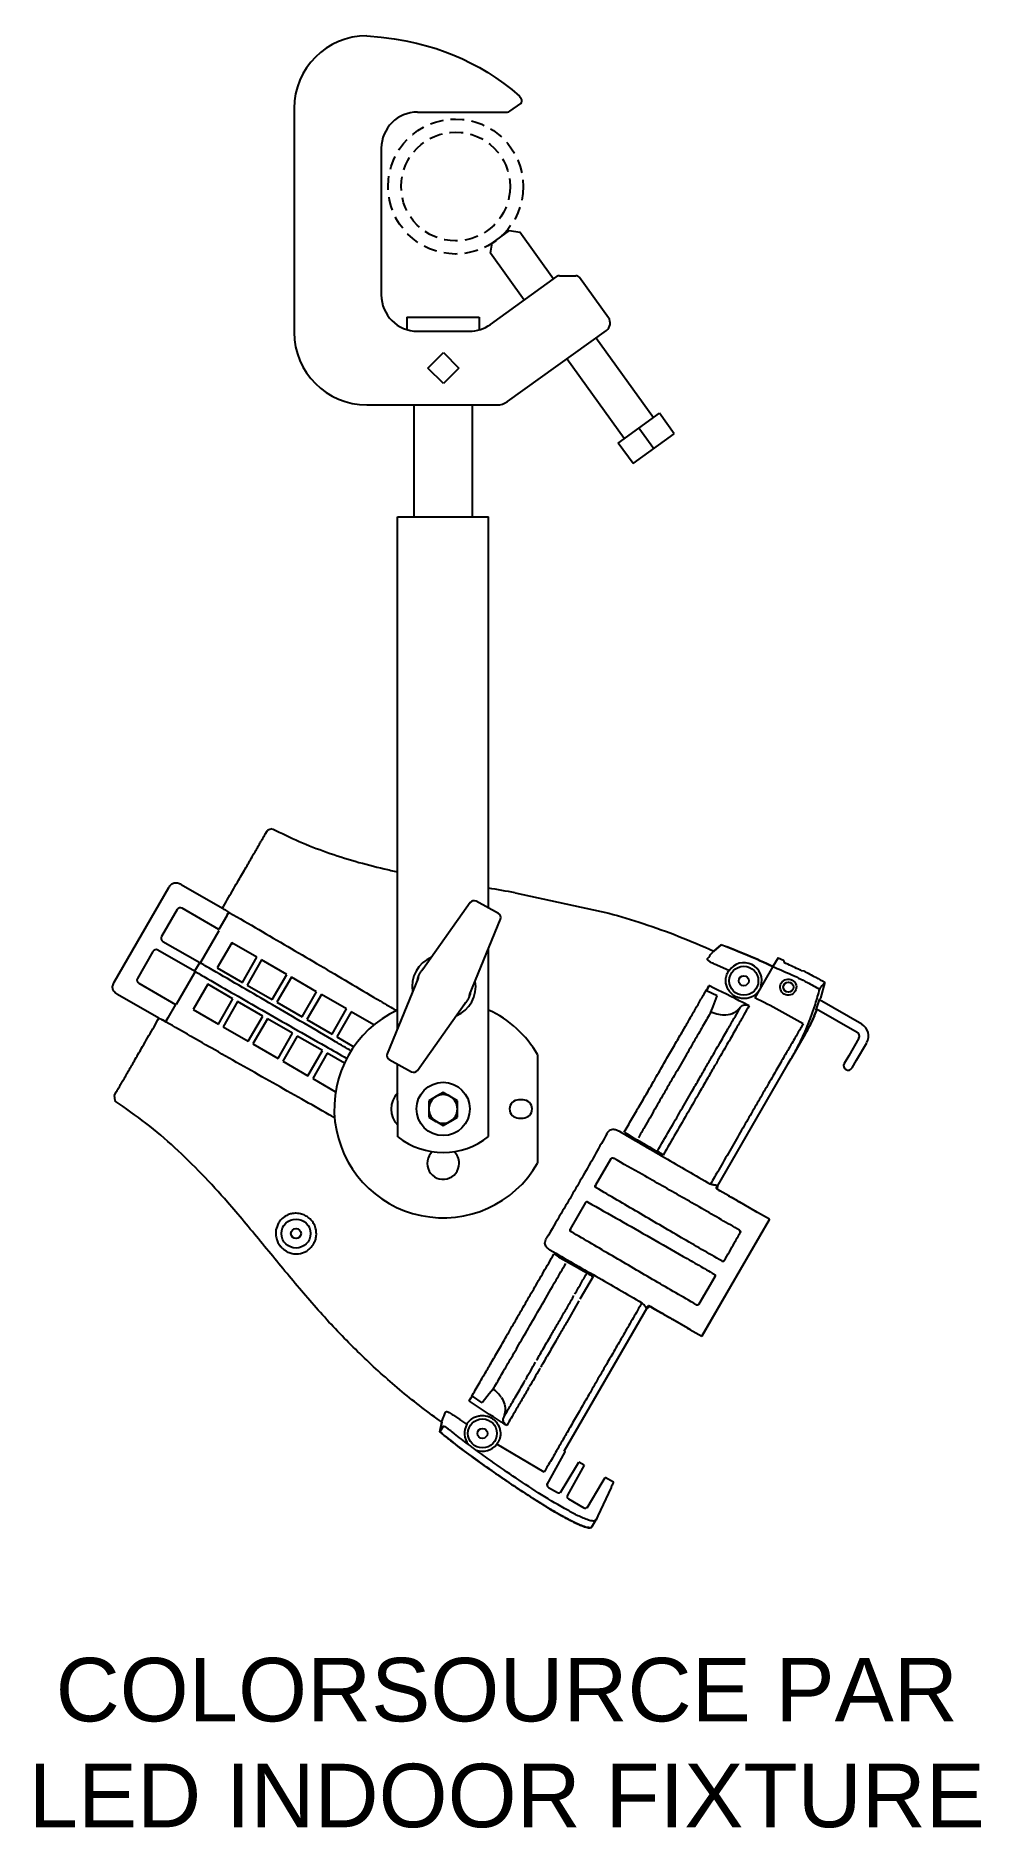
# Model space of a CAD drawing. Header units: inches. Extents: x 0.2 to 13.2, y 0.1 to 24.8.
import ezdxf

# ---------------------------------------------------------------- set-up
doc = ezdxf.new("R2010")
doc.units = ezdxf.units.IN
doc.header["$LTSCALE"] = 0.75
doc.header["$MEASUREMENT"] = 0
doc.linetypes.add('HIDDEN', pattern=[0.375, 0.25, -0.125])
doc.layers.get('0').update_dxf_attribs({"linetype": 'CONTINUOUS'})
doc.layers.add('TEXT', color=1, linetype='CONTINUOUS')
doc.styles.add('ARIAL', font='arial.ttf')

msp = doc.modelspace()

# ---------------------------------------------------------------- linework, layer by layer
for p, q in [((3.76, 23.776), (3.76, 20.691)), ((4.96, 23.226), (4.96, 21.206)), ((6.929, 21.136), (6.464, 21.781)), ((6.464, 20.8), (7.379, 21.46)), ((8.088, 20.892), (7.688, 21.446)), ((5.31, 20.899), (6.31, 20.899)), ((5.31, 20.899), (5.31, 20.729)), ((6.31, 20.899), (6.31, 20.729)), ((5.46, 20.706), (6.172, 20.706)), ((6.7, 19.738), (8.06, 20.718)), ((8.708, 19.515), (7.916, 20.614)), ((5.603, 20.198), (5.816, 20.411)), ((5.816, 20.411), (6.028, 20.198)), ((8.306, 19.226), (7.514, 20.324)), ((5.816, 19.986), (5.603, 20.198)), ((6.028, 20.198), (5.816, 19.986)), ((4.76, 19.691), (6.554, 19.691)), ((5.41, 19.691), (5.41, 18.15)), ((6.21, 19.691), (6.21, 18.15)), ((8.223, 19.166), (8.791, 19.575)), ((8.996, 19.291), (8.791, 19.575)), ((8.428, 18.882), (8.996, 19.291)), ((8.712, 19.086), (8.507, 19.37)), ((8.428, 18.882), (8.223, 19.166)), ((5.182, 11.096), (5.182, 18.15)), ((5.182, 18.15), (6.438, 18.15)), ((6.438, 12.759), (6.438, 18.15)), ((3.362, 13.778), (3.391, 13.829)), ((1.282, 11.739), (2.033, 13.04)), ((2.203, 13.085), (2.772, 12.757)), ((6.575, 12.684), (6.266, 12.854)), ((6.574, 12.684), (6.267, 12.853)), ((6.804, 12.97), (8.093, 12.689)), ((2.148, 12.738), (1.934, 12.367)), ((2.722, 12.464), (2.216, 12.756)), ((2.83, 12.65), (2.722, 12.464)), ((2.771, 12.755), (2.786, 12.78)), ((2.813, 12.728), (2.869, 12.695)), ((2.832, 12.649), (2.83, 12.65)), ((2.855, 12.693), (2.857, 12.692)), ((2.857, 12.692), (2.869, 12.695)), ((6.185, 12.834), (5.534, 11.914)), ((6.175, 11.562), (6.602, 12.605)), ((6.185, 12.834), (6.185, 12.834)), ((6.186, 12.836), (6.186, 12.835)), ((6.602, 12.605), (6.602, 12.605)), ((6.603, 12.606), (6.603, 12.607)), ((2.473, 12.012), (2.725, 12.449)), ((2.719, 12.447), (2.725, 12.449)), ((1.815, 12.161), (1.601, 11.79)), ((2.389, 11.887), (1.883, 12.179)), ((1.952, 12.299), (2.458, 12.007)), ((2.9, 12.281), (2.7, 11.935)), ((2.919, 12.263), (2.897, 12.276)), ((3.246, 12.081), (2.9, 12.281)), ((2.922, 12.268), (2.919, 12.263)), ((6.438, 9.613), (6.438, 12.205)), ((9.643, 12.253), (9.539, 12.166)), ((9.539, 12.166), (9.643, 12.253)), ((2.14, 11.435), (2.392, 11.872)), ((2.386, 11.87), (2.392, 11.872)), ((2.458, 12.007), (2.389, 11.887)), ((2.471, 12.018), (2.473, 12.012)), ((2.7, 11.935), (3.046, 11.735)), ((3.046, 11.735), (3.246, 12.081)), ((3.311, 12.044), (3.111, 11.697)), ((3.658, 11.844), (3.311, 12.044)), ((9.747, 11.897), (9.548, 11.987)), ((9.747, 11.897), (9.75, 11.895)), ((10.355, 11.952), (10.106, 11.522)), ((10.425, 12.073), (10.355, 11.952)), ((10.425, 12.073), (10.5, 12.04)), ((10.425, 12.073), (10.425, 12.073)), ((10.744, 11.9), (10.779, 11.892)), ((1.619, 11.722), (2.125, 11.43)), ((2.569, 11.708), (2.369, 11.361)), ((2.916, 11.508), (2.569, 11.708)), ((3.111, 11.697), (3.458, 11.497)), ((3.458, 11.497), (3.658, 11.844)), ((3.723, 11.806), (3.523, 11.46)), ((4.069, 11.606), (3.723, 11.806)), ((5.468, 11.795), (5.041, 10.752)), ((9.473, 11.689), (9.441, 11.62)), ((9.587, 11.55), (9.441, 11.62)), ((10.187, 11.679), (10.19, 11.678)), ((11.069, 11.737), (11.008, 11.516)), ((1.896, 11.24), (1.327, 11.569)), ((2.125, 11.43), (2.018, 11.244)), ((2.138, 11.441), (2.14, 11.435)), ((2.369, 11.361), (2.716, 11.161)), ((2.716, 11.161), (2.916, 11.508)), ((2.98, 11.47), (2.78, 11.124)), ((3.327, 11.27), (2.98, 11.47)), ((3.523, 11.46), (3.869, 11.26)), ((3.869, 11.26), (4.069, 11.606)), ((4.134, 11.569), (3.934, 11.222)), ((4.481, 11.369), (4.134, 11.569)), ((4.281, 11.022), (4.481, 11.369)), ((5.458, 10.522), (6.109, 11.443)), ((10.951, 11.358), (11.001, 11.506)), ((10.951, 11.358), (10.955, 11.373)), ((10.956, 11.372), (11.516, 11.049)), ((11.579, 11.157), (10.997, 11.493)), ((11.008, 11.516), (11.001, 11.506)), ((1.883, 11.217), (1.897, 11.242)), ((1.998, 11.187), (1.946, 11.217)), ((2.018, 11.244), (1.993, 11.201)), ((1.995, 11.199), (1.993, 11.201)), ((1.995, 11.199), (1.998, 11.187)), ((2.018, 11.244), (2.02, 11.243)), ((2.78, 11.124), (3.127, 10.924)), ((3.127, 10.924), (3.327, 11.27)), ((3.392, 11.233), (3.192, 10.886)), ((3.738, 11.033), (3.392, 11.233)), ((3.934, 11.222), (4.281, 11.022)), ((4.546, 11.331), (4.346, 10.985)), ((4.859, 11.15), (4.546, 11.331)), ((10.946, 11.338), (10.95, 11.336)), ((10.951, 11.358), (10.95, 11.336)), ((3.192, 10.886), (3.538, 10.686)), ((3.538, 10.686), (3.738, 11.033)), ((3.803, 10.995), (3.603, 10.649)), ((4.15, 10.795), (3.803, 10.995)), ((4.346, 10.985), (4.581, 10.849)), ((10.799, 11.021), (10.605, 10.686)), ((10.799, 11.021), (10.799, 11.021)), ((11.538, 10.967), (11.398, 10.724)), ((11.506, 10.662), (11.646, 10.904)), ((3.603, 10.649), (3.95, 10.449)), ((3.95, 10.449), (4.15, 10.795)), ((4.215, 10.758), (4.015, 10.411)), ((4.451, 10.622), (4.215, 10.758)), ((5.04, 10.75), (5.04, 10.75)), ((5.041, 10.752), (5.041, 10.752)), ((5.068, 10.673), (5.377, 10.503)), ((5.069, 10.672), (5.376, 10.504)), ((7.112, 10.739), (7.112, 9.243)), ((9.59, 8.928), (10.605, 10.686)), ((10.565, 10.617), (10.605, 10.686)), ((10.605, 10.686), (10.605, 10.686)), ((11.398, 10.724), (11.337, 10.618)), ((11.445, 10.556), (11.506, 10.662)), ((4.015, 10.411), (4.331, 10.229)), ((5.188, 9.608), (5.184, 10.609)), ((5.457, 10.521), (5.457, 10.521)), ((5.458, 10.522), (5.458, 10.523)), ((10.565, 10.617), (10.565, 10.617)), ((1.279, 10.171), (1.309, 10.223)), ((5.812, 10.218), (5.713, 10.161)), ((6.008, 10.105), (5.91, 10.161)), ((6.913, 10.116), (6.851, 10.116)), ((5.615, 9.877), (5.713, 9.82)), ((5.812, 9.764), (5.91, 9.82)), ((6.851, 9.866), (6.913, 9.866)), ((8.122, 9.303), (7.909, 8.939)), ((8.123, 9.3), (8.122, 9.303)), ((8.157, 9.313), (8.157, 9.309)), ((7.909, 8.939), (7.912, 8.94)), ((7.921, 8.905), (7.917, 8.904)), ((9.576, 8.896), (9.582, 8.937)), ((9.585, 8.891), (9.59, 8.925)), ((9.589, 8.889), (9.596, 8.933)), ((9.596, 8.933), (9.594, 8.934)), ((7.772, 8.701), (7.562, 8.333)), ((7.772, 8.697), (7.772, 8.701)), ((7.805, 8.71), (7.806, 8.707)), ((9.622, 8.866), (9.621, 8.865)), ((9.745, 8.794), (9.621, 8.865)), ((9.745, 8.793), (9.621, 8.865)), ((9.621, 8.865), (9.621, 8.865)), ((9.745, 8.794), (9.746, 8.795)), ((9.745, 8.794), (9.745, 8.793)), ((9.746, 8.795), (9.78, 8.775)), ((9.865, 8.726), (9.78, 8.775)), ((9.865, 8.726), (9.899, 8.706)), ((10.109, 8.583), (9.898, 8.705)), ((9.898, 8.705), (9.899, 8.705)), ((9.899, 8.706), (9.899, 8.705)), ((10.109, 8.584), (9.899, 8.705)), ((9.377, 6.86), (10.306, 8.468)), ((9.378, 6.86), (10.307, 8.469)), ((10.109, 8.585), (10.143, 8.565)), ((10.109, 8.584), (10.109, 8.585)), ((10.109, 8.583), (10.109, 8.584)), ((10.306, 8.471), (10.143, 8.565)), ((7.562, 8.333), (7.566, 8.334)), ((7.575, 8.3), (7.571, 8.299)), ((9.891, 8.319), (9.894, 8.32)), ((9.904, 8.286), (9.9, 8.285)), ((7.344, 7.988), (7.338, 7.991)), ((7.34, 7.981), (7.338, 7.991)), ((7.34, 7.981), (7.344, 7.988)), ((9.684, 7.906), (9.685, 7.902)), ((7.877, 7.683), (7.695, 7.368)), ((9.554, 7.68), (9.333, 7.303)), ((9.545, 7.714), (9.548, 7.715)), ((9.557, 7.681), (9.554, 7.68)), ((9.651, 7.893), (9.65, 7.896)), ((7.481, 5.274), (8.621, 7.25)), ((7.682, 7.345), (7.51, 7.045)), ((8.609, 7.252), (8.642, 7.278)), ((8.619, 7.243), (8.618, 7.244)), ((8.655, 7.27), (8.619, 7.243)), ((8.623, 7.252), (8.653, 7.275)), ((8.692, 7.255), (8.691, 7.253)), ((8.691, 7.253), (8.815, 7.182)), ((8.692, 7.255), (8.815, 7.183)), ((8.692, 7.255), (8.815, 7.183)), ((8.692, 7.255), (8.692, 7.255)), ((8.815, 7.183), (8.815, 7.183)), ((8.815, 7.182), (8.815, 7.183)), ((8.848, 7.162), (8.815, 7.182)), ((8.848, 7.162), (8.934, 7.113)), ((9.3, 7.291), (9.299, 7.294)), ((9.333, 7.303), (9.334, 7.3)), ((8.968, 7.093), (8.934, 7.113)), ((8.969, 7.095), (8.968, 7.093)), ((8.969, 7.095), (9.179, 6.973)), ((8.969, 7.095), (9.179, 6.973)), ((8.969, 7.095), (8.969, 7.095)), ((9.178, 6.972), (9.179, 6.973)), ((9.212, 6.952), (9.178, 6.972)), ((9.179, 6.973), (9.179, 6.973)), ((9.212, 6.952), (9.374, 6.859)), ((9.377, 6.86), (9.374, 6.859)), ((6.215, 6.032), (6.171, 5.97)), ((6.348, 5.941), (6.215, 6.032)), ((5.967, 5.764), (6.042, 5.714)), ((6.137, 5.647), (6.042, 5.714)), ((5.792, 5.676), (5.768, 5.542)), ((5.768, 5.542), (5.792, 5.675)), ((5.81, 5.614), (5.768, 5.542)), ((6.138, 5.646), (6.137, 5.647)), ((6.553, 5.371), (6.551, 5.372)), ((7.202, 4.985), (6.553, 5.371)), ((7.489, 5.268), (7.239, 4.816)), ((7.43, 4.706), (7.639, 5.054)), ((7.753, 5.083), (7.524, 4.671)), ((7.639, 5.054), (7.682, 5.124)), ((7.753, 5.083), (7.682, 5.124)), ((7.262, 4.777), (7.385, 4.707)), ((7.794, 4.496), (8.003, 4.844)), ((8.125, 4.777), (7.942, 4.384)), ((8.003, 4.844), (8.045, 4.914)), ((8.157, 4.85), (8.045, 4.914)), ((7.539, 4.617), (7.748, 4.497)), ((7.862, 4.235), (7.916, 4.327)), ((7.862, 4.235), (7.862, 4.235)), ((7.864, 4.239), (7.919, 4.333)), ((7.942, 4.384), (7.918, 4.331)), ((7.942, 4.384), (7.919, 4.333))]:
    msp.add_line(p, q)
at = {"linetype": 'Continuous'}
for p, q in [((5.46, 23.726), (6.699, 23.726)), ((6.731, 23.737), (6.88, 23.845)), ((6.862, 23.946), (6.887, 23.914)), ((6.487, 21.92), (6.726, 22.093)), ((6.726, 22.093), (6.866, 22.07)), ((7.331, 21.425), (6.866, 22.07)), ((6.464, 21.781), (6.487, 21.92)), ((7.414, 21.471), (7.64, 21.471))]:
    msp.add_line(p, q, dxfattribs=at)
msp.add_lwpolyline([(4.76, 24.776), (4.956, 24.757), (5.135, 24.734), (5.297, 24.707), (5.446, 24.676), (5.584, 24.64), (5.714, 24.601), (5.838, 24.557), (5.958, 24.509), (6.077, 24.457), (6.195, 24.4), (6.312, 24.338), (6.427, 24.271), (6.539, 24.198), (6.65, 24.12), (6.757, 24.036), (6.862, 23.946)], dxfattribs=at)
at = {"flags": 128}
for points in [[(2.813, 12.728), (2.803, 12.734), (2.792, 12.741), (2.771, 12.755)], [(9.5, 11.324), (9.53, 11.403), (9.587, 11.55)], [(1.897, 11.242), (1.918, 11.231), (1.932, 11.224), (1.946, 11.217)], [(1.279, 10.171), (1.283, 10.152), (1.287, 10.134), (1.295, 10.097)], [(10.306, 8.468), (10.306, 8.47), (10.306, 8.471)], [(6.501, 6.13), (6.448, 6.065), (6.348, 5.941)]]:
    msp.add_lwpolyline(points, dxfattribs=at)
at = {"linetype": 'HIDDEN'}
for radius in [0.93, 0.75]:
    msp.add_circle((5.984, 22.7), radius, dxfattribs=at)
for centre, radius in [((9.953, 11.757), 0.2), ((9.953, 11.757), 0.0693), ((10.567, 11.669), 0.07), ((5.812, 9.991), 0.367), ((3.785, 8.274), 0.2), ((3.785, 8.274), 0.0693), ((6.353, 5.521), 0.2), ((6.353, 5.521), 0.0693)]:
    msp.add_circle(centre, radius)
at = {"linetype": 'Continuous'}
for centre, radius, start, end in [((4.76, 23.776), 1, 90, 180), ((5.46, 23.226), 0.5, 90, 180), ((6.699, 23.776), 0.05, 270, 309.8056), ((6.848, 23.883), 0.05, 309.8056, 37.5798), ((7.414, 21.411), 0.06, 90, 125.7855), ((7.64, 21.411), 0.06, 35.7855, 90)]:
    msp.add_arc(centre, radius, start, end, dxfattribs=at)
for centre, radius, start, end in [((5.46, 21.206), 0.5, 180, 270), ((6.172, 21.206), 0.5, 270, 305.7855), ((7.987, 20.819), 0.125, 305.7855, 35.7855), ((4.76, 20.691), 1, 180, 270), ((6.554, 19.941), 0.25, 270, 305.7855), ((-6.839, 18.261), 11.178, 329.872, 330.128), ((-7.419, 18.581), 11.844, 329.9429, 330.1845), ((5.822, 11.678), 0.438, 112.7131, 189.7137), ((5.822, 11.678), 0.438, 292.7131, 9.7137), ((-8.079, 17.059), 11.654, 329.8125, 330.058), ((5.812, 9.991), 1.5, 114.8712, 330.0736), ((5.812, 9.991), 1.5, 29.9264, 65.307), ((11.486, 10.997), 0.185, 330, 60), ((11.486, 10.997), 0.06, 330, 60), ((11.391, 10.587), 0.0625, 150, 330), ((5.412, 9.991), 0.318, 135.3739, 225.1198), ((5.812, 9.991), 0.197, 120, 180), ((5.812, 9.991), 0.197, 60, 120), ((5.812, 9.991), 0.197, 0, 60), ((5.812, 9.991), 0.197, 180, 240), ((5.812, 9.991), 0.197, 300, 0), ((6.851, 9.991), 0.125, 90, 270), ((6.913, 9.991), 0.125, 270, 90), ((5.812, 9.991), 0.197, 240, 300), ((5.81, 10.391), 1, 231.5647, 308.9291), ((5.812, 9.241), 0.22, 132.9478, 0), ((5.812, 9.241), 0.22, 0, 47.2239), ((9.569, 8.883), 0.015, 33.1634, 60.1896), ((8.649, 7.291), 0.015, 239.8104, 266.8489)]:
    msp.add_arc(centre, radius, start, end)
for centre, major_axis, ratio, start_param, end_param in [((6.237, 12.798), (0.0449, -0.0441), 0.988785, 1.841761, 3.2937), ((2.192, 12.713), (0.013, -0.0484), 0.997265, 2.357564, 3.925621), ((6.186, 12.834), (0.00436, 0.00616), 0.069473, 1.372627, 1.57875), ((6.544, 12.63), (0.0613, -0.0143), 0.988785, 6.131077, 7.583017), ((6.602, 12.605), (0.00286, 0.00699), 0.069473, 4.704435, 4.910558), ((1.977, 12.342), (0.0484, 0.013), 0.997265, 2.357564, 3.925621), ((1.858, 12.136), (0.013, -0.0484), 0.997265, 2.357564, 3.925621), ((9.955, 11.76), (0.123, 0.213), 0.999985, 4.903955, 7.793466), ((1.644, 11.765), (0.0484, 0.013), 0.997265, 2.357564, 3.925621), ((5.099, 10.727), (0.0613, -0.0143), 0.988785, 2.989485, 4.441424), ((5.041, 10.751), (0.00286, 0.00699), 0.069473, 1.562842, 1.768966), ((5.406, 10.558), (0.0449, -0.0441), 0.988785, 4.983354, 6.435293), ((5.458, 10.523), (0.00436, 0.00616), 0.069473, 4.51422, 4.720343), ((9.624, 8.869), (0.0476, -0.0275), 0.087489, 3.176499, 4.417192), ((8.978, 8.163), (2.193, 3.798), 0.034921, 4.933911, 4.93682), ((9.624, 8.869), (0.0346, -0.02), 0.087489, 3.176499, 4.712389), ((9.624, 8.869), (0.0476, -0.0275), 0.087489, 4.417192, 4.712389), ((9.747, 8.798), (0.0476, -0.0275), 0.087489, 4.712389, 5.502871), ((9.742, 8.788), (0.0346, -0.02), 0.19438, 1.036328, 1.570796), ((9.901, 8.709), (0.0476, -0.0275), 0.087489, 3.921907, 4.712389), ((9.895, 8.699), (0.0346, -0.02), 0.19438, 1.570796, 2.105264), ((10.106, 8.578), (0.0346, -0.02), 0.19438, 1.036328, 1.570796), ((10.111, 8.588), (0.0476, -0.0275), 0.087489, 4.712389, 5.502871), ((8.978, 8.163), (2.193, 3.798), 0.034921, 4.487958, 4.490867), ((8.689, 7.25), (0.0476, -0.0275), 0.087489, 1.889777, 3.106686), ((8.689, 7.25), (0.0346, -0.02), 0.087489, 1.570796, 3.106686), ((8.689, 7.25), (0.0476, -0.0275), 0.087489, 1.570796, 1.889777), ((8.813, 7.179), (0.0476, -0.0275), 0.087489, 0.780315, 1.570796), ((8.819, 7.189), (0.0346, -0.02), 0.19438, 4.712389, 5.246857), ((8.966, 7.09), (0.0476, -0.0275), 0.087489, 1.570796, 2.361278), ((8.972, 7.1), (0.0346, -0.02), 0.19438, 4.177921, 4.712389), ((9.182, 6.979), (0.0346, -0.02), 0.19438, 4.712389, 5.246857), ((9.177, 6.969), (0.0476, -0.0275), 0.087489, 0.780315, 1.570796), ((6.354, 5.523), (0.124, 0.215), 0.999995, 1.575882, 2.762669), ((6.354, 5.523), (0.124, 0.215), 0.999995, 3.29786, 4.583836), ((7.282, 4.812), (-0.0194, -0.035), 0.999848, 4.712389, 6.265735), ((7.405, 4.741), (0.0206, 0.0343), 0.999848, 3.159043, 4.712389), ((7.559, 4.652), (-0.0194, -0.035), 0.999848, 4.712389, 6.265735), ((7.768, 4.531), (0.0206, 0.0343), 0.999848, 3.159043, 4.712389)]:
    msp.add_ellipse(centre, major_axis=major_axis, ratio=ratio, start_param=start_param, end_param=end_param)
msp.add_ellipse((10.566, 11.669), major_axis=(0.0557, 0.0965), ratio=0.999987)
for points, knots in [([(3.458, 13.85), (3.447, 13.847), (3.425, 13.84), (3.403, 13.833), (3.391, 13.829)], [0, 0, 0, 0, 0.494315, 1, 1, 1, 1]), ([(3.461, 13.85), (3.582, 13.791), (3.826, 13.672), (4.208, 13.524), (4.6, 13.399), (4.927, 13.315), (5.121, 13.271), (5.182, 13.258)], [0, 0, 0, 0, 0.1173835, 0.2347741, 0.3540709, 0.4733904, 0.5269307, 0.5269307, 0.5269307, 0.5269307]), ([(2.786, 12.78), (2.809, 12.822), (2.857, 12.904), (2.927, 13.026), (2.991, 13.137), (3.048, 13.236), (3.099, 13.322), (3.146, 13.405), (3.191, 13.482), (3.231, 13.552), (3.267, 13.614), (3.296, 13.665), (3.323, 13.71), (3.343, 13.746), (3.357, 13.77), (3.36, 13.775), (3.362, 13.778)], [0, 0, 0, 0, 0.083513, 0.166323, 0.248892, 0.31155, 0.374168, 0.436542, 0.499362, 0.561688, 0.62381, 0.686649, 0.749183, 0.831492, 0.916017, 1, 1, 1, 1]), ([(2.033, 13.04), (2.043, 13.055), (2.058, 13.078), (2.085, 13.097), (2.106, 13.106), (2.129, 13.109), (2.163, 13.106), (2.187, 13.094), (2.203, 13.085)], [0, 0, 0, 0, 0.273164, 0.38987, 0.5, 0.61013, 0.726835, 1, 1, 1, 1]), ([(2.869, 12.695), (3.003, 12.618), (3.271, 12.463), (3.671, 12.229), (4.068, 11.996), (4.463, 11.763), (4.803, 11.562), (5.012, 11.439), (5.091, 11.392)], [0, 0, 0, 0, 0.178489, 0.356977, 0.535456, 0.713917, 0.892362, 1, 1, 1, 1]), ([(6.186, 12.836), (6.186, 12.836), (6.186, 12.835), (6.185, 12.835), (6.185, 12.834)], [0, 0, 0, 0, 0.25112, 1, 1, 1, 1]), ([(6.602, 12.605), (6.602, 12.605), (6.603, 12.606), (6.603, 12.606), (6.603, 12.607)], [0, 0, 0, 0, 0.249328, 1, 1, 1, 1]), ([(8.093, 12.689), (8.252, 12.643), (8.578, 12.548), (9.061, 12.374), (9.38, 12.235), (9.539, 12.166)], [0.010978, 0.010978, 0.010978, 0.010978, 0.330671, 0.6654632, 1, 1, 1, 1]), ([(9.455, 12.063), (9.475, 12.088), (9.514, 12.14), (9.53, 12.157), (9.539, 12.166)], [0, 0, 0, 0, 0.497473, 1, 1, 1, 1]), ([(10.355, 11.953), (10.238, 12.007), (10.004, 12.114), (9.763, 12.207), (9.643, 12.253)], [0, 0, 0, 0, 0.49969, 1, 1, 1, 1]), ([(9.643, 12.253), (9.674, 12.243), (9.704, 12.231), (9.764, 12.208), (9.794, 12.196), (9.884, 12.16), (9.943, 12.136), (10.121, 12.06), (10.238, 12.007), (10.355, 11.953)], [0, 0, 0, 0, 0.125, 0.125, 0.25, 0.25, 0.5, 0.5, 1, 1, 1, 1]), ([(2.389, 11.887), (2.414, 11.873), (2.472, 11.839), (2.53, 11.806), (2.563, 11.787)], [0, 0, 0, 0, 0.427525, 1, 1, 1, 1]), ([(2.632, 11.906), (2.599, 11.926), (2.541, 11.959), (2.483, 11.992), (2.458, 12.007)], [0, 0, 0, 0, 0.5724755, 1, 1, 1, 1]), ([(4.549, 10.789), (4.477, 10.832), (4.26, 10.959), (3.898, 11.171), (3.47, 11.42), (3.048, 11.666), (2.771, 11.826), (2.632, 11.906)], [0, 0, 0, 0, 0.114804, 0.341668, 0.568742, 0.78427, 1, 1, 1, 1]), ([(5.459, 11.771), (5.46, 11.778), (5.464, 11.792), (5.473, 11.818), (5.486, 11.847), (5.503, 11.877), (5.524, 11.908), (5.538, 11.923), (5.548, 11.933)], [0, 0, 0, 0, 0.148199, 0.266623, 0.443454, 0.621102, 0.744676, 1, 1, 1, 1]), ([(5.527, 11.904), (5.527, 11.905), (5.53, 11.908), (5.532, 11.911), (5.534, 11.914)], [0, 0, 0, 0, 0.073454, 1, 1, 1, 1]), ([(9.548, 11.987), (9.53, 11.995), (9.503, 12.008), (9.474, 12.026), (9.458, 12.04), (9.451, 12.053), (9.453, 12.059), (9.455, 12.063)], [0, 0, 0, 0, 0.30596, 0.450723, 0.596268, 0.76238, 1, 1, 1, 1]), ([(10.19, 11.678), (10.18, 11.654), (10.164, 11.617), (10.116, 11.566), (10.065, 11.533), (10.005, 11.513), (9.95, 11.509), (9.903, 11.516), (9.863, 11.528), (9.836, 11.541), (9.813, 11.555), (9.786, 11.576), (9.747, 11.617), (9.719, 11.67), (9.706, 11.725), (9.703, 11.786), (9.717, 11.846), (9.737, 11.88), (9.747, 11.897)], [0, 0, 0, 0, 0.155181, 0.242407, 0.330958, 0.394178, 0.44011, 0.465818, 0.491341, 0.513103, 0.517073, 0.538788, 0.574116, 0.636426, 0.702442, 0.769911, 0.884218, 1, 1, 1, 1]), ([(10.355, 11.952), (10.432, 11.919), (10.593, 11.851), (10.806, 11.748), (10.94, 11.674), (10.995, 11.643)], [0, 0, 0, 0, 0.354665, 0.734886, 1, 1, 1, 1]), ([(10.718, 11.91), (10.714, 11.912), (10.645, 11.946), (10.574, 11.977), (10.509, 12.007)], [0, 0, 0, 0, 0.060514, 1, 1, 1, 1]), ([(10.744, 11.9), (10.743, 11.9), (10.74, 11.901), (10.733, 11.904), (10.725, 11.907), (10.72, 11.909), (10.718, 11.91)], [0, 0, 0, 0, 0.2753246, 0.5506821, 0.825326, 1, 1, 1, 1]), ([(10.779, 11.892), (10.834, 11.863), (10.932, 11.813), (11.027, 11.76), (11.069, 11.737)], [0, 0, 0, 0, 0.568639, 1, 1, 1, 1]), ([(1.327, 11.569), (1.312, 11.579), (1.29, 11.593), (1.27, 11.621), (1.261, 11.642), (1.258, 11.665), (1.261, 11.699), (1.273, 11.722), (1.282, 11.739)], [0, 0, 0, 0, 0.273164, 0.38987, 0.5, 0.61013, 0.726835, 1, 1, 1, 1]), ([(2.563, 11.787), (2.814, 11.642), (3.211, 11.414), (3.753, 11.104), (4.143, 10.882), (4.388, 10.743), (4.486, 10.687)], [0, 0, 0, 0, 0.390153, 0.617517, 0.845148, 1, 1, 1, 1]), ([(5.469, 11.795), (5.47, 11.798), (5.471, 11.802), (5.473, 11.805), (5.473, 11.805)], [0, 0, 0, 0, 0.926546, 1, 1, 1, 1]), ([(8.306, 9.669), (8.342, 9.731), (8.412, 9.855), (8.518, 10.037), (8.622, 10.215), (8.73, 10.402), (8.84, 10.593), (8.95, 10.785), (9.054, 10.965), (9.152, 11.133), (9.242, 11.29), (9.326, 11.436), (9.403, 11.571), (9.45, 11.65), (9.473, 11.689)], [0, 0, 0, 0, 0.070998, 0.142226, 0.214231, 0.286532, 0.37348, 0.461051, 0.547999, 0.635509, 0.724628, 0.814244, 0.90692, 1, 1, 1, 1]), ([(10.028, 11.411), (10.002, 11.425), (9.82, 11.519), (9.635, 11.611), (9.475, 11.688), (9.473, 11.689)], [0, 0, 0, 0, 0.1408638, 0.9880298, 1, 1, 1, 1]), ([(10.995, 11.643), (10.976, 11.574), (10.937, 11.434), (10.872, 11.25), (10.808, 11.09), (10.746, 10.953), (10.679, 10.817), (10.63, 10.73), (10.605, 10.686)], [0, 0, 0, 0, 0.208801, 0.418149, 0.563127, 0.708317, 0.854049, 1, 1, 1, 1]), ([(11.069, 11.737), (11.069, 11.737), (11.062, 11.729), (11.044, 11.705), (11.011, 11.664), (10.995, 11.643)], [0, 0, 0, 0, 0.005481, 0.501597, 1, 1, 1, 1]), ([(5.091, 11.392), (5.119, 11.376), (5.147, 11.359), (5.175, 11.342), (5.175, 11.342)], [0, 0, 0, 0, 0.9939042, 1, 1, 1, 1]), ([(6.185, 11.586), (6.183, 11.578), (6.179, 11.565), (6.17, 11.539), (6.157, 11.509), (6.14, 11.479), (6.119, 11.448), (6.105, 11.433), (6.096, 11.423)], [0, 0, 0, 0, 0.1481989, 0.2666226, 0.4434542, 0.6211021, 0.7446763, 1, 1, 1, 1]), ([(6.116, 11.452), (6.116, 11.452), (6.114, 11.449), (6.111, 11.446), (6.109, 11.443)], [0, 0, 0, 0, 0.073454, 1, 1, 1, 1]), ([(6.174, 11.562), (6.173, 11.558), (6.172, 11.555), (6.17, 11.551), (6.17, 11.551)], [0, 0, 0, 0, 0.926546, 1, 1, 1, 1]), ([(9.908, 11.393), (9.88, 11.364), (9.826, 11.309), (9.715, 11.278), (9.604, 11.286), (9.536, 11.311), (9.5, 11.324)], [0, 0, 0, 0, 0.2825974, 0.5406706, 0.7552332, 1, 1, 1, 1]), ([(9.758, 11.133), (9.785, 11.18), (9.84, 11.274), (9.885, 11.353), (9.908, 11.393)], [0, 0, 0, 0, 0.499044, 1, 1, 1, 1]), ([(10.028, 11.411), (10.004, 11.371), (9.958, 11.29), (9.902, 11.193), (9.875, 11.145)], [0, 0, 0, 0, 0.500224, 1, 1, 1, 1]), ([(9.908, 11.393), (9.917, 11.401), (9.93, 11.416), (9.958, 11.427), (9.988, 11.427), (10.011, 11.42), (10.025, 11.413), (10.028, 11.411)], [0, 0, 0, 0, 0.280002, 0.476864, 0.674281, 0.926356, 1, 1, 1, 1]), ([(10.769, 11.162), (10.66, 11.225), (10.442, 11.35), (10.218, 11.465), (10.106, 11.522)], [0, 0, 0, 0, 0.4997552, 1, 1, 1, 1]), ([(1.309, 10.223), (1.312, 10.228), (1.317, 10.237), (1.343, 10.281), (1.374, 10.335), (1.403, 10.386), (1.438, 10.447), (1.479, 10.517), (1.523, 10.593), (1.571, 10.676), (1.62, 10.762), (1.677, 10.86), (1.741, 10.971), (1.812, 11.093), (1.859, 11.176), (1.883, 11.217)], [0, 0, 0, 0, 0.1246517, 0.2495122, 0.312065, 0.3744577, 0.4373065, 0.499614, 0.5621396, 0.6243824, 0.6868706, 0.7496045, 0.8317061, 0.916182, 1, 1, 1, 1]), ([(4.242, 9.912), (4.116, 9.983), (3.858, 10.129), (3.466, 10.349), (3.067, 10.576), (2.688, 10.791), (2.332, 10.995), (2.11, 11.123), (1.998, 11.187)], [0, 0, 0, 0, 0.170046, 0.348226, 0.526424, 0.70464, 0.85219, 1, 1, 1, 1]), ([(9.5, 11.324), (9.467, 11.268), (9.403, 11.156), (9.283, 10.949), (9.148, 10.715), (9.008, 10.472), (8.867, 10.229), (8.73, 9.991), (8.607, 9.778), (8.529, 9.643), (8.501, 9.594)], [0, 0, 0, 0, 0.148211, 0.295611, 0.443346, 0.589148, 0.703144, 0.818544, 0.934666, 1, 1, 1, 1]), ([(10.769, 11.162), (10.745, 11.121), (10.697, 11.037), (10.609, 10.884), (10.513, 10.719), (10.41, 10.54), (10.296, 10.343), (10.173, 10.129), (10.042, 9.904), (9.905, 9.667), (9.76, 9.415), (9.622, 9.176), (9.532, 9.02), (9.494, 8.954)], [0, 0, 0, 0, 0.101607, 0.204124, 0.293668, 0.383833, 0.47597, 0.568792, 0.658049, 0.747933, 0.83979, 0.932327, 1, 1, 1, 1]), ([(9.728, 11.08), (9.733, 11.089), (9.743, 11.107), (9.753, 11.124), (9.758, 11.133)], [0, 0, 0, 0, 0.500072, 1, 1, 1, 1]), ([(9.875, 11.145), (9.87, 11.136), (9.859, 11.118), (9.849, 11.1), (9.844, 11.091)], [0, 0, 0, 0, 0.499933, 1, 1, 1, 1]), ([(10.95, 11.336), (10.928, 11.282), (10.883, 11.175), (10.827, 11.073), (10.799, 11.021)], [0, 0, 0, 0, 0.498712, 1, 1, 1, 1]), ([(10.799, 11.021), (10.828, 11.072), (10.855, 11.123), (10.905, 11.228), (10.928, 11.281), (10.95, 11.336)], [0, 0, 0, 0, 0.5, 0.5, 1, 1, 1, 1]), ([(9.504, 10.693), (9.544, 10.762), (9.624, 10.901), (9.693, 11.02), (9.728, 11.08)], [0, 0, 0, 0, 0.501628, 1, 1, 1, 1]), ([(9.844, 11.091), (9.809, 11.03), (9.738, 10.907), (9.657, 10.765), (9.616, 10.694)], [0, 0, 0, 0, 0.499834, 1, 1, 1, 1]), ([(5.041, 10.752), (5.041, 10.752), (5.04, 10.751), (5.04, 10.75), (5.04, 10.75)], [0, 0, 0, 0, 0.249328, 1, 1, 1, 1]), ([(9.432, 10.568), (9.444, 10.589), (9.468, 10.631), (9.492, 10.672), (9.504, 10.693)], [0, 0, 0, 0, 0.499289, 1, 1, 1, 1]), ([(9.616, 10.694), (9.604, 10.673), (9.58, 10.631), (9.555, 10.587), (9.542, 10.566)], [0, 0, 0, 0, 0.502172, 1, 1, 1, 1]), ([(5.457, 10.521), (5.457, 10.521), (5.457, 10.521), (5.458, 10.522), (5.458, 10.522)], [0, 0, 0, 0, 0.25112, 1, 1, 1, 1]), ([(9.238, 10.233), (9.272, 10.291), (9.339, 10.406), (9.401, 10.514), (9.432, 10.568)], [0, 0, 0, 0, 0.500014, 1, 1, 1, 1]), ([(9.542, 10.566), (9.51, 10.51), (9.447, 10.4), (9.378, 10.281), (9.344, 10.222)], [0, 0, 0, 0, 0.504396, 1, 1, 1, 1]), ([(5.713, 10.161), (5.711, 10.16), (5.678, 10.141), (5.645, 10.122), (5.615, 10.105)], [0, 0, 0, 0, 0.070201, 1, 1, 1, 1]), ([(5.91, 10.161), (5.908, 10.163), (5.874, 10.182), (5.842, 10.201), (5.812, 10.218)], [0, 0, 0, 0, 0.070201, 1, 1, 1, 1]), ([(8.764, 9.411), (8.819, 9.507), (8.93, 9.698), (9.089, 9.974), (9.189, 10.147), (9.238, 10.233)], [0, 0, 0, 0, 0.3343079, 0.6685449, 1, 1, 1, 1]), ([(9.344, 10.222), (9.292, 10.132), (9.187, 9.95), (9.018, 9.659), (8.902, 9.457), (8.843, 9.356)], [0, 0, 0, 0, 0.331778, 0.666034, 1, 1, 1, 1]), ([(5.792, 5.676), (5.782, 5.683), (5.584, 5.824), (5.208, 6.117), (4.691, 6.584), (4.202, 7.085), (3.744, 7.619), (3.297, 8.166), (2.885, 8.663), (2.493, 9.096), (2.12, 9.461), (1.725, 9.802), (1.438, 9.998), (1.295, 10.097)], [0, 0, 0, 0, 0.005561, 0.115485, 0.225566, 0.33554, 0.447143, 0.5588, 0.670444, 0.752823, 0.835392, 0.917818, 1, 1, 1, 1]), ([(4.321, 9.869), (4.318, 9.87), (4.291, 9.883), (4.265, 9.898), (4.242, 9.912)], [0, 0, 0, 0, 0.109393, 1, 1, 1, 1]), ([(5.615, 10.105), (5.615, 10.075), (5.615, 10.038), (5.615, 9.999), (5.615, 9.991)], [0, 0, 0, 0, 0.7781315, 1, 1, 1, 1]), ([(5.615, 9.991), (5.615, 9.96), (5.615, 9.922), (5.615, 9.885), (5.615, 9.877)], [0, 0, 0, 0, 0.801725, 1, 1, 1, 1]), ([(6.008, 9.991), (6.008, 9.999), (6.008, 10.038), (6.008, 10.075), (6.008, 10.105)], [0, 0, 0, 0, 0.2218685, 1, 1, 1, 1]), ([(6.008, 9.877), (6.008, 9.885), (6.008, 9.922), (6.008, 9.96), (6.008, 9.991)], [0, 0, 0, 0, 0.1982747, 1, 1, 1, 1]), ([(5.713, 9.82), (5.715, 9.819), (5.749, 9.8), (5.781, 9.781), (5.812, 9.764)], [0, 0, 0, 0, 0.070201, 1, 1, 1, 1]), ([(5.91, 9.82), (5.912, 9.822), (5.946, 9.841), (5.978, 9.86), (6.008, 9.877)], [0, 0, 0, 0, 0.0702006, 1, 1, 1, 1]), ([(8.067, 9.648), (8.016, 9.559), (7.916, 9.38), (7.76, 9.106), (7.6, 8.828), (7.424, 8.527), (7.303, 8.323), (7.236, 8.209)], [0, 0, 0, 0, 0.186926, 0.375005, 0.566879, 0.760114, 1, 1, 1, 1]), ([(8.067, 9.648), (8.075, 9.661), (8.088, 9.683), (8.117, 9.704), (8.146, 9.713), (8.182, 9.71), (8.21, 9.699), (8.227, 9.69), (8.23, 9.688)], [0, 0, 0, 0, 0.238055, 0.395689, 0.554448, 0.6971, 0.941468, 1, 1, 1, 1]), ([(8.23, 9.688), (8.44, 9.565), (8.861, 9.32), (9.283, 9.076), (9.494, 8.954)], [0, 0, 0, 0, 0.499735, 1, 1, 1, 1]), ([(8.313, 9.666), (8.464, 9.577), (8.641, 9.474), (8.818, 9.371), (8.843, 9.356)], [0, 0, 0, 0, 0.855272, 1, 1, 1, 1]), ([(8.843, 9.356), (8.832, 9.363), (8.813, 9.374), (8.79, 9.389), (8.773, 9.401), (8.766, 9.408), (8.765, 9.41), (8.764, 9.411)], [0, 0, 0, 0, 0.2669445, 0.4558246, 0.6450389, 0.8986772, 1, 1, 1, 1]), ([(8.122, 9.303), (8.124, 9.306), (8.127, 9.31), (8.135, 9.315), (8.143, 9.316), (8.151, 9.315), (8.155, 9.313), (8.157, 9.313)], [0, 0, 0, 0, 0.215553, 0.43111, 0.646575, 0.862054, 1, 1, 1, 1]), ([(8.157, 9.309), (8.155, 9.31), (8.15, 9.312), (8.141, 9.312), (8.133, 9.31), (8.127, 9.305), (8.124, 9.301), (8.123, 9.3)], [0, 0, 0, 0, 0.215734, 0.431475, 0.647052, 0.862508, 1, 1, 1, 1]), ([(9.894, 8.32), (9.811, 8.368), (9.547, 8.521), (9.101, 8.777), (8.605, 9.06), (8.29, 9.237), (8.157, 9.313)], [0, 0, 0, 0, 0.1439256, 0.4564033, 0.7694111, 1, 1, 1, 1]), ([(7.917, 8.904), (7.915, 8.906), (7.911, 8.909), (7.907, 8.917), (7.905, 8.925), (7.906, 8.933), (7.908, 8.937), (7.909, 8.939)], [0, 0, 0, 0, 0.214594, 0.429146, 0.644775, 0.861798, 1, 1, 1, 1]), ([(7.912, 8.94), (7.911, 8.937), (7.909, 8.932), (7.909, 8.923), (7.911, 8.915), (7.916, 8.909), (7.92, 8.906), (7.921, 8.905)], [0, 0, 0, 0, 0.217716, 0.435429, 0.653079, 0.869724, 1, 1, 1, 1]), ([(9.65, 7.896), (9.558, 7.95), (9.372, 8.056), (8.987, 8.28), (8.502, 8.563), (8.113, 8.793), (7.921, 8.905)], [0, 0, 0, 0, 0.159716, 0.319787, 0.665788, 1, 1, 1, 1]), ([(9.582, 8.937), (9.581, 8.937), (9.569, 8.938), (9.55, 8.941), (9.52, 8.947), (9.503, 8.951), (9.494, 8.954)], [0, 0, 0, 0, 0.043284, 0.52033, 0.759954, 1, 1, 1, 1]), ([(9.608, 8.873), (9.604, 8.876), (9.595, 8.881), (9.586, 8.887), (9.581, 8.891), (9.581, 8.891), (9.581, 8.892)], [0, 0, 0, 0, 0.311817, 0.63763, 0.872191, 1, 1, 1, 1]), ([(9.582, 8.937), (9.584, 8.937), (9.586, 8.937), (9.588, 8.935), (9.588, 8.935)], [0, 0, 0, 0, 0.78047, 1, 1, 1, 1]), ([(9.588, 8.935), (9.589, 8.933), (9.59, 8.93), (9.59, 8.927), (9.59, 8.925)], [0, 0, 0, 0, 0.520487, 1, 1, 1, 1]), ([(7.772, 8.701), (7.773, 8.703), (7.777, 8.708), (7.784, 8.712), (7.792, 8.714), (7.8, 8.713), (7.804, 8.711), (7.805, 8.71)], [0, 0, 0, 0, 0.217692, 0.43538, 0.653008, 0.869643, 1, 1, 1, 1]), ([(7.806, 8.707), (7.804, 8.708), (7.799, 8.71), (7.79, 8.71), (7.782, 8.707), (7.776, 8.703), (7.773, 8.699), (7.772, 8.697)], [0, 0, 0, 0, 0.214579, 0.429114, 0.64474, 0.861777, 1, 1, 1, 1]), ([(7.806, 8.707), (7.951, 8.625), (8.239, 8.462), (8.677, 8.213), (9.042, 8.004), (9.333, 7.837), (9.474, 7.755), (9.545, 7.714)], [0, 0, 0, 0, 0.249095, 0.498512, 0.755157, 0.877513, 1, 1, 1, 1]), ([(3.544, 8.42), (3.555, 8.436), (3.579, 8.471), (3.632, 8.513), (3.694, 8.541), (3.753, 8.555), (3.822, 8.554), (3.893, 8.535), (3.954, 8.5), (4.003, 8.453), (4.04, 8.395), (4.06, 8.338), (4.066, 8.286), (4.065, 8.235), (4.053, 8.183), (4.027, 8.124), (3.989, 8.076), (3.944, 8.039), (3.882, 8.006), (3.805, 7.989), (3.729, 7.998), (3.673, 8.019), (3.641, 8.036), (3.612, 8.057), (3.592, 8.075), (3.574, 8.094), (3.558, 8.115), (3.535, 8.15), (3.514, 8.203), (3.504, 8.263), (3.507, 8.34), (3.53, 8.389), (3.544, 8.42)], [0, 0, 0, 0, 0.050389, 0.105927, 0.13365, 0.162033, 0.191503, 0.21646, 0.236758, 0.257103, 0.27623, 0.301796, 0.320054, 0.338804, 0.369354, 0.400673, 0.450644, 0.492511, 0.5344, 0.620142, 0.681847, 0.702556, 0.725596, 0.735063, 0.744614, 0.751471, 0.758303, 0.769775, 0.799173, 0.852005, 0.905933, 1, 1, 1, 1]), ([(7.283, 8.048), (7.265, 8.06), (7.239, 8.077), (7.218, 8.112), (7.212, 8.143), (7.218, 8.177), (7.23, 8.198), (7.236, 8.209)], [0, 0, 0, 0, 0.319762, 0.471353, 0.623682, 0.801782, 1, 1, 1, 1]), ([(7.571, 8.299), (7.569, 8.301), (7.565, 8.304), (7.56, 8.312), (7.559, 8.32), (7.56, 8.328), (7.562, 8.332), (7.562, 8.333)], [0, 0, 0, 0, 0.215734, 0.431476, 0.647054, 0.862513, 1, 1, 1, 1]), ([(7.566, 8.334), (7.565, 8.332), (7.563, 8.327), (7.563, 8.318), (7.565, 8.31), (7.57, 8.304), (7.574, 8.301), (7.575, 8.3)], [0, 0, 0, 0, 0.215551, 0.431107, 0.646569, 0.862046, 1, 1, 1, 1]), ([(9.299, 7.294), (9.205, 7.348), (9.016, 7.457), (8.631, 7.681), (8.149, 7.962), (7.764, 8.189), (7.575, 8.3)], [0, 0, 0, 0, 0.1630482, 0.3264554, 0.6691543, 1, 1, 1, 1]), ([(9.685, 7.902), (9.732, 7.983), (9.805, 8.111), (9.877, 8.239), (9.904, 8.286)], [0, 0, 0, 0, 0.6352108, 1, 1, 1, 1]), ([(9.9, 8.285), (9.901, 8.287), (9.903, 8.293), (9.903, 8.301), (9.901, 8.309), (9.896, 8.315), (9.892, 8.318), (9.891, 8.319)], [0, 0, 0, 0, 0.215763, 0.431521, 0.647398, 0.863364, 1, 1, 1, 1]), ([(9.894, 8.32), (9.897, 8.318), (9.901, 8.315), (9.906, 8.307), (9.907, 8.299), (9.906, 8.292), (9.904, 8.287), (9.904, 8.286)], [0, 0, 0, 0, 0.215893, 0.431782, 0.647741, 0.863688, 1, 1, 1, 1]), ([(6.171, 5.97), (6.202, 6.024), (6.264, 6.134), (6.367, 6.311), (6.471, 6.49), (6.573, 6.666), (6.684, 6.86), (6.804, 7.067), (6.929, 7.284), (7.059, 7.51), (7.195, 7.746), (7.29, 7.909), (7.338, 7.991)], [0, 0, 0, 0, 0.126182, 0.253394, 0.345278, 0.437765, 0.532319, 0.627661, 0.71918, 0.811344, 0.905382, 1, 1, 1, 1]), ([(7.283, 8.048), (7.494, 7.927), (7.917, 7.686), (8.34, 7.442), (8.551, 7.321)], [0, 0, 0, 0, 0.499734, 1, 1, 1, 1]), ([(7.344, 7.988), (7.496, 7.901), (7.674, 7.799), (7.851, 7.697), (7.877, 7.683)], [0, 0, 0, 0, 0.85529, 1, 1, 1, 1]), ([(9.65, 7.896), (9.653, 7.895), (9.658, 7.893), (9.667, 7.893), (9.675, 7.896), (9.681, 7.9), (9.683, 7.904), (9.684, 7.906)], [0, 0, 0, 0, 0.213755, 0.42751, 0.641399, 0.856355, 1, 1, 1, 1]), ([(9.685, 7.902), (9.684, 7.9), (9.68, 7.895), (9.673, 7.891), (9.664, 7.889), (9.657, 7.89), (9.653, 7.892), (9.651, 7.893)], [0, 0, 0, 0, 0.217017, 0.434074, 0.650101, 0.86469, 1, 1, 1, 1]), ([(6.501, 6.13), (6.534, 6.187), (6.598, 6.299), (6.718, 6.506), (6.853, 6.739), (7.007, 7.005), (7.179, 7.303), (7.345, 7.591), (7.455, 7.783), (7.5, 7.86)], [0, 0, 0, 0, 0.149394, 0.297018, 0.443893, 0.58991, 0.741935, 0.896209, 1, 1, 1, 1]), ([(7.627, 7.441), (7.654, 7.488), (7.707, 7.581), (7.762, 7.676), (7.79, 7.724)], [0, 0, 0, 0, 0.499763, 1, 1, 1, 1]), ([(9.334, 7.3), (9.383, 7.382), (9.457, 7.509), (9.532, 7.636), (9.557, 7.681)], [0, 0, 0, 0, 0.652061, 1, 1, 1, 1]), ([(9.554, 7.68), (9.555, 7.682), (9.557, 7.687), (9.557, 7.696), (9.555, 7.704), (9.55, 7.71), (9.546, 7.713), (9.545, 7.714)], [0, 0, 0, 0, 0.21703, 0.434101, 0.650127, 0.864699, 1, 1, 1, 1]), ([(9.548, 7.715), (9.551, 7.713), (9.555, 7.71), (9.56, 7.702), (9.561, 7.694), (9.56, 7.686), (9.558, 7.682), (9.557, 7.681)], [0, 0, 0, 0, 0.213779, 0.427557, 0.64147, 0.856441, 1, 1, 1, 1]), ([(7.445, 7.126), (7.473, 7.174), (7.528, 7.27), (7.585, 7.369), (7.614, 7.419)], [0, 0, 0, 0, 0.4992303, 1, 1, 1, 1]), ([(8.551, 7.321), (8.51, 7.25), (8.429, 7.108), (8.309, 6.901), (8.191, 6.697), (8.069, 6.485), (7.943, 6.269), (7.819, 6.052), (7.702, 5.85), (7.593, 5.662), (7.494, 5.49), (7.411, 5.346), (7.343, 5.228), (7.288, 5.133), (7.24, 5.05), (7.215, 5.007), (7.202, 4.985)], [0, 0, 0, 0, 0.064098, 0.128487, 0.19378, 0.259382, 0.338386, 0.417941, 0.496821, 0.57625, 0.6574, 0.73914, 0.803602, 0.868357, 0.934023, 1, 1, 1, 1]), ([(8.609, 7.252), (8.602, 7.263), (8.591, 7.278), (8.57, 7.302), (8.557, 7.314), (8.551, 7.321)], [0, 0, 0, 0, 0.525107, 0.762348, 1, 1, 1, 1]), ([(8.614, 7.248), (8.613, 7.249), (8.611, 7.25), (8.61, 7.252), (8.609, 7.252)], [0, 0, 0, 0, 0.780788, 1, 1, 1, 1]), ([(8.623, 7.252), (8.623, 7.251), (8.622, 7.25), (8.618, 7.249), (8.616, 7.248), (8.614, 7.248)], [0, 0, 0, 0, 0.226303, 0.504791, 1, 1, 1, 1]), ([(8.648, 7.276), (8.648, 7.276), (8.648, 7.276), (8.65, 7.276), (8.654, 7.274), (8.663, 7.27), (8.672, 7.265), (8.677, 7.263)], [0, 0, 0, 0, 0.036057, 0.163594, 0.367581, 0.659886, 1, 1, 1, 1]), ([(9.299, 7.294), (9.302, 7.293), (9.307, 7.291), (9.316, 7.291), (9.324, 7.293), (9.33, 7.298), (9.332, 7.302), (9.333, 7.303)], [0, 0, 0, 0, 0.215896, 0.431789, 0.647752, 0.863702, 1, 1, 1, 1]), ([(9.334, 7.3), (9.333, 7.297), (9.329, 7.293), (9.322, 7.289), (9.313, 7.287), (9.306, 7.288), (9.302, 7.29), (9.3, 7.291)], [0, 0, 0, 0, 0.215764, 0.431522, 0.647398, 0.86336, 1, 1, 1, 1]), ([(7.302, 6.879), (7.314, 6.9), (7.338, 6.941), (7.362, 6.983), (7.374, 7.005)], [0, 0, 0, 0, 0.499674, 1, 1, 1, 1]), ([(7.438, 6.921), (7.425, 6.899), (7.401, 6.856), (7.376, 6.813), (7.364, 6.792)], [0, 0, 0, 0, 0.499294, 1, 1, 1, 1]), ([(7.374, 7.005), (7.386, 7.025), (7.409, 7.065), (7.433, 7.106), (7.445, 7.126)], [0, 0, 0, 0, 0.499398, 1, 1, 1, 1]), ([(7.51, 7.045), (7.498, 7.024), (7.474, 6.982), (7.45, 6.941), (7.438, 6.921)], [0, 0, 0, 0, 0.499467, 1, 1, 1, 1]), ([(7.1, 6.529), (7.132, 6.585), (7.197, 6.697), (7.267, 6.819), (7.302, 6.879)], [0, 0, 0, 0, 0.5009768, 1, 1, 1, 1]), ([(7.364, 6.792), (7.328, 6.73), (7.256, 6.606), (7.19, 6.491), (7.156, 6.433)], [0, 0, 0, 0, 0.4973002, 1, 1, 1, 1]), ([(6.947, 6.264), (6.969, 6.302), (7.013, 6.378), (7.061, 6.461), (7.085, 6.503)], [0, 0, 0, 0, 0.499756, 1, 1, 1, 1]), ([(6.646, 5.742), (6.674, 5.79), (6.729, 5.887), (6.828, 6.057), (6.903, 6.188), (6.941, 6.253)], [0, 0, 0, 0, 0.334658, 0.668646, 1, 1, 1, 1]), ([(7.141, 6.406), (7.116, 6.364), (7.067, 6.279), (7.022, 6.201), (6.999, 6.162)], [0, 0, 0, 0, 0.498778, 1, 1, 1, 1]), ([(7.147, 6.417), (7.146, 6.415), (7.144, 6.412), (7.142, 6.408), (7.141, 6.406)], [0, 0, 0, 0, 0.499879, 1, 1, 1, 1]), ([(6.689, 5.629), (6.665, 5.645), (6.492, 5.754), (6.32, 5.868), (6.173, 5.969), (6.171, 5.97)], [0, 0, 0, 0, 0.141013, 0.988032, 1, 1, 1, 1]), ([(6.616, 6.014), (6.598, 6.037), (6.565, 6.08), (6.521, 6.114), (6.501, 6.13)], [0, 0, 0, 0, 0.533237, 1, 1, 1, 1]), ([(6.616, 6.014), (6.632, 5.985), (6.664, 5.927), (6.672, 5.831), (6.655, 5.774), (6.647, 5.746)], [0, 0, 0, 0, 0.3372568, 0.6750916, 1, 1, 1, 1]), ([(6.993, 6.151), (6.96, 6.095), (6.895, 5.983), (6.79, 5.803), (6.728, 5.695), (6.689, 5.629)], [0, 0, 0, 0, 0.278622, 0.558638, 1, 1, 1, 1]), ([(5.792, 5.676), (5.795, 5.688), (5.803, 5.713), (5.831, 5.78), (5.845, 5.813)], [0, 0, 0, 0, 0.497038, 1, 1, 1, 1]), ([(5.845, 5.813), (5.848, 5.817), (5.852, 5.823), (5.862, 5.822), (5.864, 5.822)], [0, 0, 0, 0, 0.806102, 1, 1, 1, 1]), ([(5.864, 5.822), (5.871, 5.82), (5.883, 5.815), (5.919, 5.796), (5.947, 5.777), (5.967, 5.764)], [0, 0, 0, 0, 0.2498852, 0.4912029, 1, 1, 1, 1]), ([(6.137, 5.647), (6.138, 5.648), (6.15, 5.669), (6.176, 5.701), (6.229, 5.739), (6.28, 5.76), (6.332, 5.768), (6.374, 5.767), (6.413, 5.761), (6.454, 5.746), (6.493, 5.724), (6.526, 5.697), (6.559, 5.659), (6.582, 5.616), (6.596, 5.572), (6.602, 5.527), (6.6, 5.482), (6.586, 5.423), (6.566, 5.392), (6.553, 5.371)], [0, 0, 0, 0, 0.008378, 0.155473, 0.238994, 0.323683, 0.383644, 0.413554, 0.444285, 0.479317, 0.503126, 0.52695, 0.557861, 0.606723, 0.65372, 0.701808, 0.774804, 0.848677, 1, 1, 1, 1]), ([(6.689, 5.629), (6.679, 5.636), (6.661, 5.649), (6.644, 5.676), (6.637, 5.703), (6.64, 5.726), (6.645, 5.739), (6.646, 5.742)], [0, 0, 0, 0, 0.2783895, 0.4750964, 0.6723777, 0.9232463, 1, 1, 1, 1]), ([(6.646, 5.742), (6.646, 5.742), (6.646, 5.744), (6.647, 5.745), (6.647, 5.746)], [0, 0, 0, 0, 0.560789, 1, 1, 1, 1]), ([(5.768, 5.542), (5.847, 5.477), (6.005, 5.349), (6.334, 5.108), (6.756, 4.814), (7.161, 4.551), (7.441, 4.387), (7.573, 4.316), (7.662, 4.273), (7.723, 4.247), (7.765, 4.232), (7.798, 4.224), (7.823, 4.22), (7.841, 4.221), (7.853, 4.225), (7.86, 4.23), (7.863, 4.235), (7.864, 4.238), (7.864, 4.239)], [0, 0, 0, 0, 0.121955, 0.244149, 0.489152, 0.737948, 0.823119, 0.87935, 0.91673, 0.941804, 0.95883, 0.970575, 0.982129, 0.988558, 0.9929, 0.996147, 0.999406, 1, 1, 1, 1]), ([(7.864, 4.239), (7.863, 4.236), (7.862, 4.233), (7.857, 4.228), (7.854, 4.226), (7.848, 4.223), (7.845, 4.222), (7.839, 4.221), (7.835, 4.221), (7.825, 4.221), (7.819, 4.221), (7.806, 4.223), (7.799, 4.224), (7.78, 4.228), (7.768, 4.232), (7.743, 4.24), (7.73, 4.245), (7.694, 4.259), (7.67, 4.27), (7.623, 4.292), (7.6, 4.303), (7.53, 4.339), (7.484, 4.364), (7.393, 4.415), (7.348, 4.441), (7.214, 4.522), (7.126, 4.577), (6.951, 4.689), (6.863, 4.746), (6.69, 4.862), (6.604, 4.921), (6.433, 5.04), (6.348, 5.1), (6.179, 5.222), (6.096, 5.284), (5.971, 5.378), (5.93, 5.41), (5.848, 5.475), (5.808, 5.508), (5.768, 5.542)], [0, 0, 0, 0, 0.003906, 0.003906, 0.007812, 0.007812, 0.011719, 0.011719, 0.015625, 0.015625, 0.023437, 0.023437, 0.03125, 0.03125, 0.046875, 0.046875, 0.0625, 0.0625, 0.09375, 0.09375, 0.125, 0.125, 0.1875, 0.1875, 0.25, 0.25, 0.375, 0.375, 0.5, 0.5, 0.625, 0.625, 0.75, 0.75, 0.875, 0.875, 0.9375, 0.9375, 1, 1, 1, 1]), ([(5.928, 5.546), (5.915, 5.557), (5.894, 5.574), (5.867, 5.593), (5.848, 5.605), (5.832, 5.614), (5.816, 5.619), (5.812, 5.616), (5.81, 5.614)], [0, 0, 0, 0, 0.249401, 0.381889, 0.500347, 0.624131, 0.748941, 1, 1, 1, 1]), ([(6.159, 5.369), (6.095, 5.418), (6.017, 5.476), (5.941, 5.536), (5.928, 5.546)], [0, 0, 0, 0, 0.830866, 1, 1, 1, 1]), ([(6.265, 5.291), (6.249, 5.303), (6.213, 5.329), (6.178, 5.355), (6.159, 5.369)], [0, 0, 0, 0, 0.457064, 1, 1, 1, 1]), ([(7.918, 4.331), (7.917, 4.329), (7.915, 4.324), (7.908, 4.318), (7.896, 4.313), (7.863, 4.312), (7.784, 4.334), (7.667, 4.385), (7.452, 4.503), (7.165, 4.672), (6.815, 4.903), (6.516, 5.11), (6.334, 5.242), (6.265, 5.291)], [0, 0, 0, 0, 0.00411, 0.008227, 0.013747, 0.0238, 0.05799, 0.139423, 0.221126, 0.436987, 0.653016, 0.869037, 1, 1, 1, 1]), ([(7.481, 5.277), (7.483, 5.276), (7.485, 5.274), (7.488, 5.271), (7.49, 5.269), (7.489, 5.269), (7.489, 5.268)], [0, 0, 0, 0, 0.255766, 0.511462, 0.768897, 1, 1, 1, 1]), ([(8.156, 4.849), (8.157, 4.849), (8.157, 4.85), (8.153, 4.84), (8.145, 4.822), (8.135, 4.799), (8.127, 4.783), (8.125, 4.777)], [0, 0, 0, 0, 0.109359, 0.355797, 0.602684, 0.8505, 1, 1, 1, 1])]:
    msp.add_open_spline(points, degree=3, knots=knots)
for points in [[(6.804, 12.97), (6.679, 12.991), (6.558, 13.012), (6.438, 13.032)], [(10.5, 12.041), (10.506, 12.038), (10.509, 12.026), (10.509, 12.007)], [(10.951, 11.358), (10.953, 11.349), (10.952, 11.342), (10.95, 11.336)]]:
    msp.add_open_spline(points, degree=3)

# ---------------------------------------------------------------- texts
at = {"layer": 'TEXT', "insert": (6.688, 2.428), "char_height": 0.875, "width": 20.15864, "attachment_point": 2, "style": 'ARIAL'}
msp.add_mtext('COLORSOURCE PAR\\PLED INDOOR FIXTURE', dxfattribs=at)

doc.saveas('drawing.dxf')
